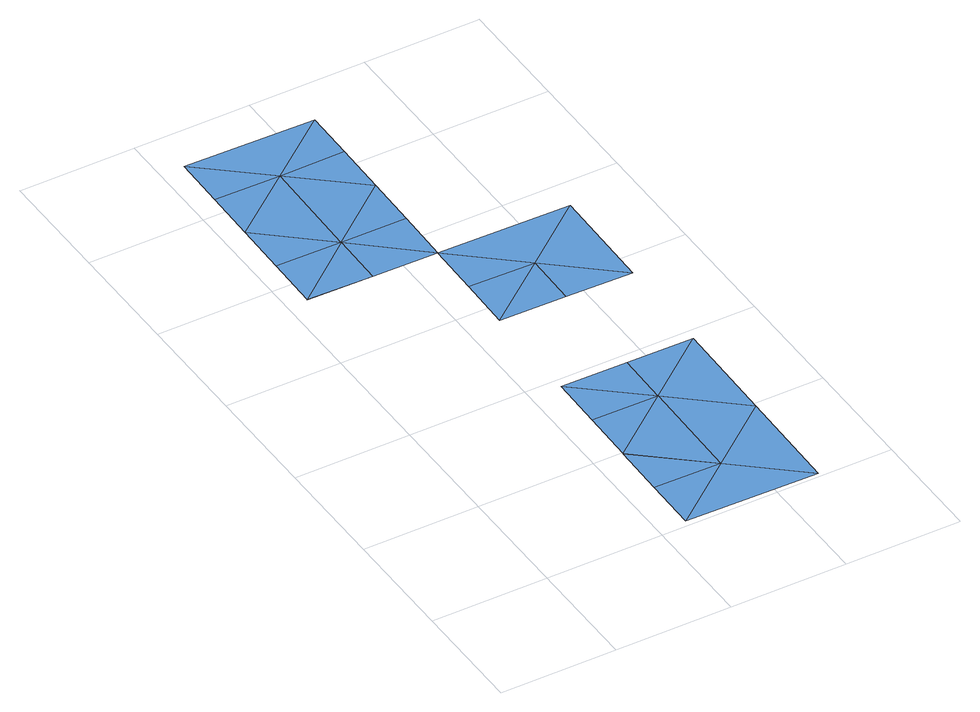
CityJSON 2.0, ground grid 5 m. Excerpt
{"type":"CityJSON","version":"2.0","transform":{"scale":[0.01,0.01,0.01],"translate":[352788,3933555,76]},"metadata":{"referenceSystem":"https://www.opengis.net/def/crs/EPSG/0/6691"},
"CityObjects":{
"waterbody1":{"type":"WaterBody","attributes":{"name":"4","class":"1140","function":"1","WaterBodyRiverFloodingRiskAttribute.description":"2","WaterBodyRiverFloodingRiskAttribute.rankOrg":"1","WaterBodyRiverFloodingRiskAttribute.adminType":"2","WaterBodyRiverFloodingRiskAttribute.scale":"L1"},"geometry":[{"type":"MultiSurface","lod":"1","boundaries":[[[0,1,2]],[[3,0,2]],[[4,1,0]],[[1,5,2]],[[6,7,1]],[[1,7,8]],[[5,9,2]],[[8,5,1]],[[1,4,6]],[[2,10,3]],[[11,2,9]],[[11,10,2]]]}]},
"waterbody2":{"type":"WaterBody","attributes":{"name":"4","class":"1140","function":"1","WaterBodyRiverFloodingRiskAttribute.description":"2","WaterBodyRiverFloodingRiskAttribute.rankOrg":"1","WaterBodyRiverFloodingRiskAttribute.adminType":"2","WaterBodyRiverFloodingRiskAttribute.scale":"L1"},"geometry":[{"type":"MultiSurface","lod":"1","boundaries":[[[12,13,14]],[[14,13,15]],[[15,16,14]],[[16,17,14]],[[17,18,14]],[[19,15,13]],[[20,21,22]],[[22,18,20]],[[22,14,18]],[[12,14,23]],[[23,14,22]],[[24,25,22]],[[23,22,25]],[[24,22,21]]]}]},
"waterbody3":{"type":"WaterBody","attributes":{"name":"4","class":"1140","function":"1","WaterBodyRiverFloodingRiskAttribute.description":"2","WaterBodyRiverFloodingRiskAttribute.rankOrg":"1","WaterBodyRiverFloodingRiskAttribute.adminType":"2","WaterBodyRiverFloodingRiskAttribute.scale":"L1"},"geometry":[{"type":"MultiSurface","lod":"1","boundaries":[[[26,27,28]],[[29,28,16]],[[28,27,16]],[[30,26,28]],[[28,31,30]],[[31,28,29]]]}]}
},
"vertices":[
[627,494,47],[909,256,47],[917,722,47],[631,727,47],[627,492,47],[1198,485,47],[623,261,47],[620,28,47],[1191,19,47],[1206,950,47],[635,959,47],[921,955,47],
[92,2123,47],[88,1892,47],[373,2118,47],[369,1885,47],[650,1881,47],[654,2118,47],[658,2346,47],[88,1890,47],[662,2582,47],[665,2801,47],[381,2578,47],[96,2356,47],[103,2810,47],[99,2583,47],
[1214,1405,47],[1221,1871,47],[932,1643,47],[646,1648,47],[928,1410,47],[642,1415,47]
]}
